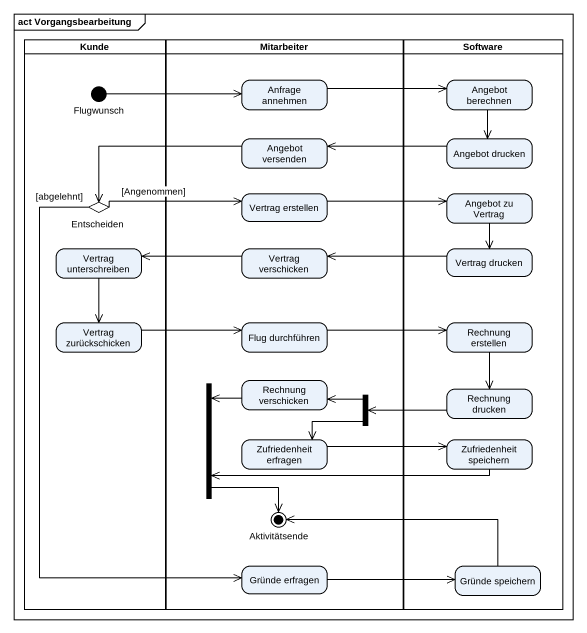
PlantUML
@startuml
mainframe act Vorgangsbearbeitung
hide empty description
state Kunde <<partition>> {
  state Flugwunsch <<start>>
  state Entscheiden <<choice>>
  state "Vertrag unterschreiben" as Vertrag_unterschreiben
  state "Vertrag zurückschicken" as Vertrag_zurückschicken
}
state Mitarbeiter <<partition>> {
  state "Anfrage annehmen" as Anfrage_annehmen
  state "Angebot versenden" as Angebot_versenden
  state "Vertrag erstellen" as Vertrag_erstellen
  state "Vertrag verschicken" as Vertrag_verschicken
  state "Flug durchführen" as Flug_durchführen
  state fork1 <<join>>
  state "Rechnung verschicken" as Rechnung_verschicken
  state fork2 <<fork>>
  state "Zufriedenheit erfragen" as Zufriedenheit_erfragen
  state Aktivitätsende <<end>>
  state "Gründe erfragen" as Gründe_erfragen
}
state Software <<partition>> {
  state "Angebot berechnen" as Angebot_berechnen
  state "Angebot drucken" as Angebot_drucken
  state "Angebot zu Vertrag" as Angebot_zu_Vertrag
  state "Vertrag drucken" as Vertrag_drucken
  state "Rechnung erstellen" as Rechnung_erstellen
  state "Rechnung drucken" as Rechnung_drucken
  state "Zufriedenheit speichern" as Zufriedenheit_speichern
  state "Gründe speichern" as Gründe_speichern
}
Flugwunsch -right-> Anfrage_annehmen
Anfrage_annehmen -right-> Angebot_berechnen
Angebot_berechnen --> Angebot_drucken
Angebot_versenden -left-> Entscheiden
Angebot_drucken -left-> Angebot_versenden
Entscheiden -right-> Vertrag_erstellen : [Angenommen]
Entscheiden --> Gründe_erfragen : [abgelehnt]
Vertrag_erstellen -right-> Angebot_zu_Vertrag
Angebot_zu_Vertrag --> Vertrag_drucken
Vertrag_unterschreiben --> Vertrag_zurückschicken
Vertrag_verschicken -left-> Vertrag_unterschreiben
Vertrag_drucken -left-> Vertrag_verschicken
Vertrag_zurückschicken -right-> Flug_durchführen
Flug_durchführen -right-> Rechnung_erstellen
Rechnung_erstellen --> Rechnung_drucken
fork1 --> Aktivitätsende
Rechnung_verschicken --> fork1
fork2 -left-> Rechnung_verschicken
fork2 -left-> Zufriedenheit_erfragen
Rechnung_drucken -left-> fork2
Zufriedenheit_erfragen -right-> Zufriedenheit_speichern
Zufriedenheit_speichern -left-> fork1
Gründe_erfragen -right-> Gründe_speichern
Gründe_speichern -left-> Aktivitätsende
@enduml
